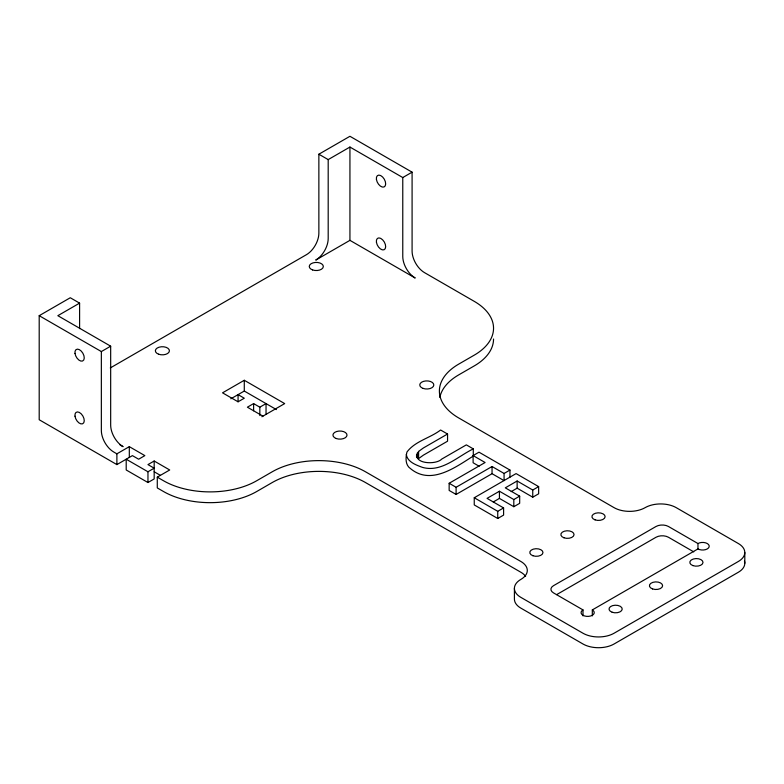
<?xml version="1.0" encoding="UTF-8"?>
<svg xmlns="http://www.w3.org/2000/svg" width="784" height="784" viewBox="0 0 784 784"><rect width="100%" height="100%" fill="white"/><g stroke="black" fill="none" stroke-linecap="round" stroke-linejoin="round"><path stroke-width="1.18" d="M418.607 451.427C410.512 463.805 435.786 465.431 441.745 459.071L466.343 444.871L473.291 448.879L473.291 456.053C455.543 467.205 431.033 485.619 410.571 468.665C405.073 465.059 405.642 457.65 406.935 452.054C415.069 441.098 430.102 438.089 440.608 430.014L447.556 434.022L447.556 441.196L423.389 455.151L418.607 458.601L418.607 451.427L423.389 447.968L447.556 434.022M39.2 315.687L101.352 351.565L101.352 430.504A17.581 10.153 60 0 0 113.778 452.035L116.885 453.828L129.311 446.655L144.854 455.622L138.641 459.218L132.418 455.622L116.885 464.598L39.2 419.744L39.2 315.687L70.276 297.744L79.596 303.134L79.596 328.633M110.27 367.951L306.436 254.692A17.581 10.153 -60 0 0 318.863 233.162L318.863 154.223L349.938 136.289L412.09 172.166L412.09 251.105A17.581 10.153 60 0 0 424.516 272.636L474.232 301.34A65.915 38.053 0 0 1 474.232 355.162L458.699 364.129A65.915 38.053 0 0 0 458.699 417.95L614.068 507.65A21.972 12.681 0 0 0 645.144 507.65A21.972 12.681 0 0 1 676.22 507.65L738.361 543.537A21.972 12.681 0 0 1 738.361 561.471L614.068 633.237A21.972 12.681 0 0 1 582.992 633.237L520.85 597.359A21.972 12.681 0 0 1 520.85 579.415A21.972 12.681 0 0 0 520.85 561.471L365.481 471.772A65.915 38.053 0 0 0 272.254 471.772L256.721 480.739A65.915 38.053 0 0 1 163.493 480.739L157.28 477.152L157.28 487.922L163.493 491.509A65.915 38.053 0 0 0 256.721 491.509L272.254 482.532A65.915 38.053 0 0 1 365.481 482.532L520.85 572.242A21.972 12.681 0 0 1 525.613 576.358M79.596 303.134L57.84 315.687L110.671 346.185L110.671 425.124A17.581 10.153 60 0 0 123.098 446.655L119.991 444.861M318.863 154.223L328.192 159.603L349.938 147.049L402.77 177.547L412.09 172.166M101.352 351.565L110.671 346.185M402.77 177.547L402.77 256.486A17.581 10.153 60 0 0 415.197 278.016L349.938 240.345L315.756 260.072A17.581 10.153 -60 0 0 328.192 238.542L328.192 159.603M261.895 416.755L284.68 403.593L244.285 380.279L222.538 392.833L238.071 401.8L244.285 398.213L238.071 394.626L238.071 401.8M230.819 398.811L244.285 391.04L244.285 380.279M154.174 461.012L147.96 464.598L154.174 468.185L147.96 471.772L126.204 459.218L126.204 469.979L147.96 482.532L154.174 478.946L154.174 461.012L169.707 469.979L157.28 477.152M266.041 414.364L266.041 403.593L259.827 407.19L253.614 403.593L247.391 407.19L262.934 416.157M473.291 448.879C457.64 456.435 441.549 472.791 422.458 467.382C416.196 465.039 407.357 462.041 406.298 454.436M479.112 466.225L473.115 462.766L473.115 455.582L479.004 452.182L509.963 470.057L509.963 477.231M449.154 483.267L456.102 487.276L492.048 466.519L504.073 473.458L504.073 480.631L492.048 473.693L456.102 494.449L449.154 490.441L449.154 483.267L485.1 462.511L473.115 455.582M504.073 473.458L509.963 470.057M493.244 501.976L499.428 498.408L513.814 506.709L519.674 503.328L519.674 496.154L513.814 499.535L499.428 491.235L487.06 498.369L503.602 507.924L503.602 515.098L497.742 518.489L474.251 504.925L474.251 497.752L516.088 473.595L538.647 486.619L538.647 493.793L532.748 497.193L517.136 488.177L511.217 491.597M538.647 486.619L532.748 490.02L517.136 481.004L505.298 487.844L519.674 496.154M474.251 497.752L497.742 511.315L503.602 507.924M556.65 594.625L656.022 537.256A8.791 5.076 0 0 1 668.448 537.256L693.752 551.867M592.312 615.891L592.312 609.913L697.966 548.918A6.595 3.802 0 0 0 707.286 548.918A6.595 3.802 0 0 0 707.286 543.537A6.595 3.802 0 0 0 697.966 543.537L668.448 526.485A8.791 5.076 0 0 0 656.022 526.485L553.475 585.697A8.791 5.076 0 0 0 553.475 592.871L582.992 609.913L582.992 615.891M244.285 391.04L276.399 409.581M154.174 471.772L160.387 475.359M744.8 552.504L744.8 563.265M697.966 543.537L697.966 549.515M532.748 490.02L532.748 497.193M517.136 481.004L517.136 488.177M514.412 588.382L514.412 599.152A21.972 12.681 0 0 0 520.85 608.119L582.992 643.997A21.972 12.681 0 0 0 614.068 643.997L738.361 572.242A21.972 12.681 0 0 0 744.467 561.06M513.814 499.535L513.814 506.709M499.428 491.235L499.428 498.408M497.742 511.315L497.742 518.489M492.048 466.519L492.048 473.693M456.102 487.276L456.102 494.449M417.235 453.083L417.235 457.866M416.549 454.681L416.549 457.072M349.938 147.049L349.938 240.345M259.827 407.19L259.827 415.559M253.614 403.593L253.614 410.777M147.96 471.772L147.96 482.532M129.311 446.655L129.311 457.415M116.885 453.828L116.885 464.598M592.312 609.913A6.595 3.802 0 0 1 592.312 615.293A6.595 3.802 0 0 1 582.992 615.293A6.595 3.802 0 0 1 582.992 609.913M493.538 339.011A65.915 38.053 0 0 1 474.232 365.922L458.699 374.889A65.915 38.053 0 0 0 439.834 397.39M336.267 438.53A7.027 4.057 0 0 0 346.998 435.208A7.027 4.057 0 0 0 336.65 431.504A7.027 4.057 0 0 0 336.267 438.53M312.591 269.931A7.027 4.057 0 0 0 323.322 266.609A7.027 4.057 0 0 0 312.973 262.895A7.027 4.057 0 0 0 312.591 269.931M652.543 588.931A6.595 3.802 0 0 0 662.607 585.815A6.595 3.802 0 0 0 652.905 582.336A6.595 3.802 0 0 0 652.543 588.931M612.147 612.245A6.595 3.802 0 0 0 622.212 609.139A6.595 3.802 0 0 0 612.51 605.66A6.595 3.802 0 0 0 612.147 612.245M563.98 537.795A6.595 3.802 0 0 0 574.045 534.678A6.595 3.802 0 0 0 564.343 531.209A6.595 3.802 0 0 0 563.98 537.795M532.914 555.738A6.595 3.802 0 0 0 542.969 552.622A6.595 3.802 0 0 0 533.267 549.153A6.595 3.802 0 0 0 532.914 555.738M423.086 388.403A7.027 4.057 0 0 0 433.817 385.081A7.027 4.057 0 0 0 423.468 381.377A7.027 4.057 0 0 0 423.086 388.403M595.056 519.861A6.595 3.802 0 0 0 605.121 516.744A6.595 3.802 0 0 0 595.419 513.265A6.595 3.802 0 0 0 595.056 519.861M158.682 354.231A7.027 4.057 0 0 0 169.413 350.909A7.027 4.057 0 0 0 159.064 347.204A7.027 4.057 0 0 0 158.682 354.231M692.938 565.607A6.595 3.802 0 0 0 703.003 562.491A6.595 3.802 0 0 0 693.301 559.021A6.595 3.802 0 0 0 692.938 565.607M376.418 242.168A6.595 3.802 60 0 0 383.984 249.792A6.595 3.802 60 0 0 382.641 239.826A6.595 3.802 60 0 0 376.418 242.168M376.418 179.379A6.595 3.802 60 0 0 383.984 186.994A6.595 3.802 60 0 0 382.641 177.027A6.595 3.802 60 0 0 376.418 179.379M74.999 353.398A6.595 3.802 60 0 0 82.565 361.022A6.595 3.802 60 0 0 81.222 351.056A6.595 3.802 60 0 0 74.999 353.398M74.999 416.196A6.595 3.802 60 0 0 82.565 423.811A6.595 3.802 60 0 0 81.222 413.844A6.595 3.802 60 0 0 74.999 416.196"/></g></svg>
